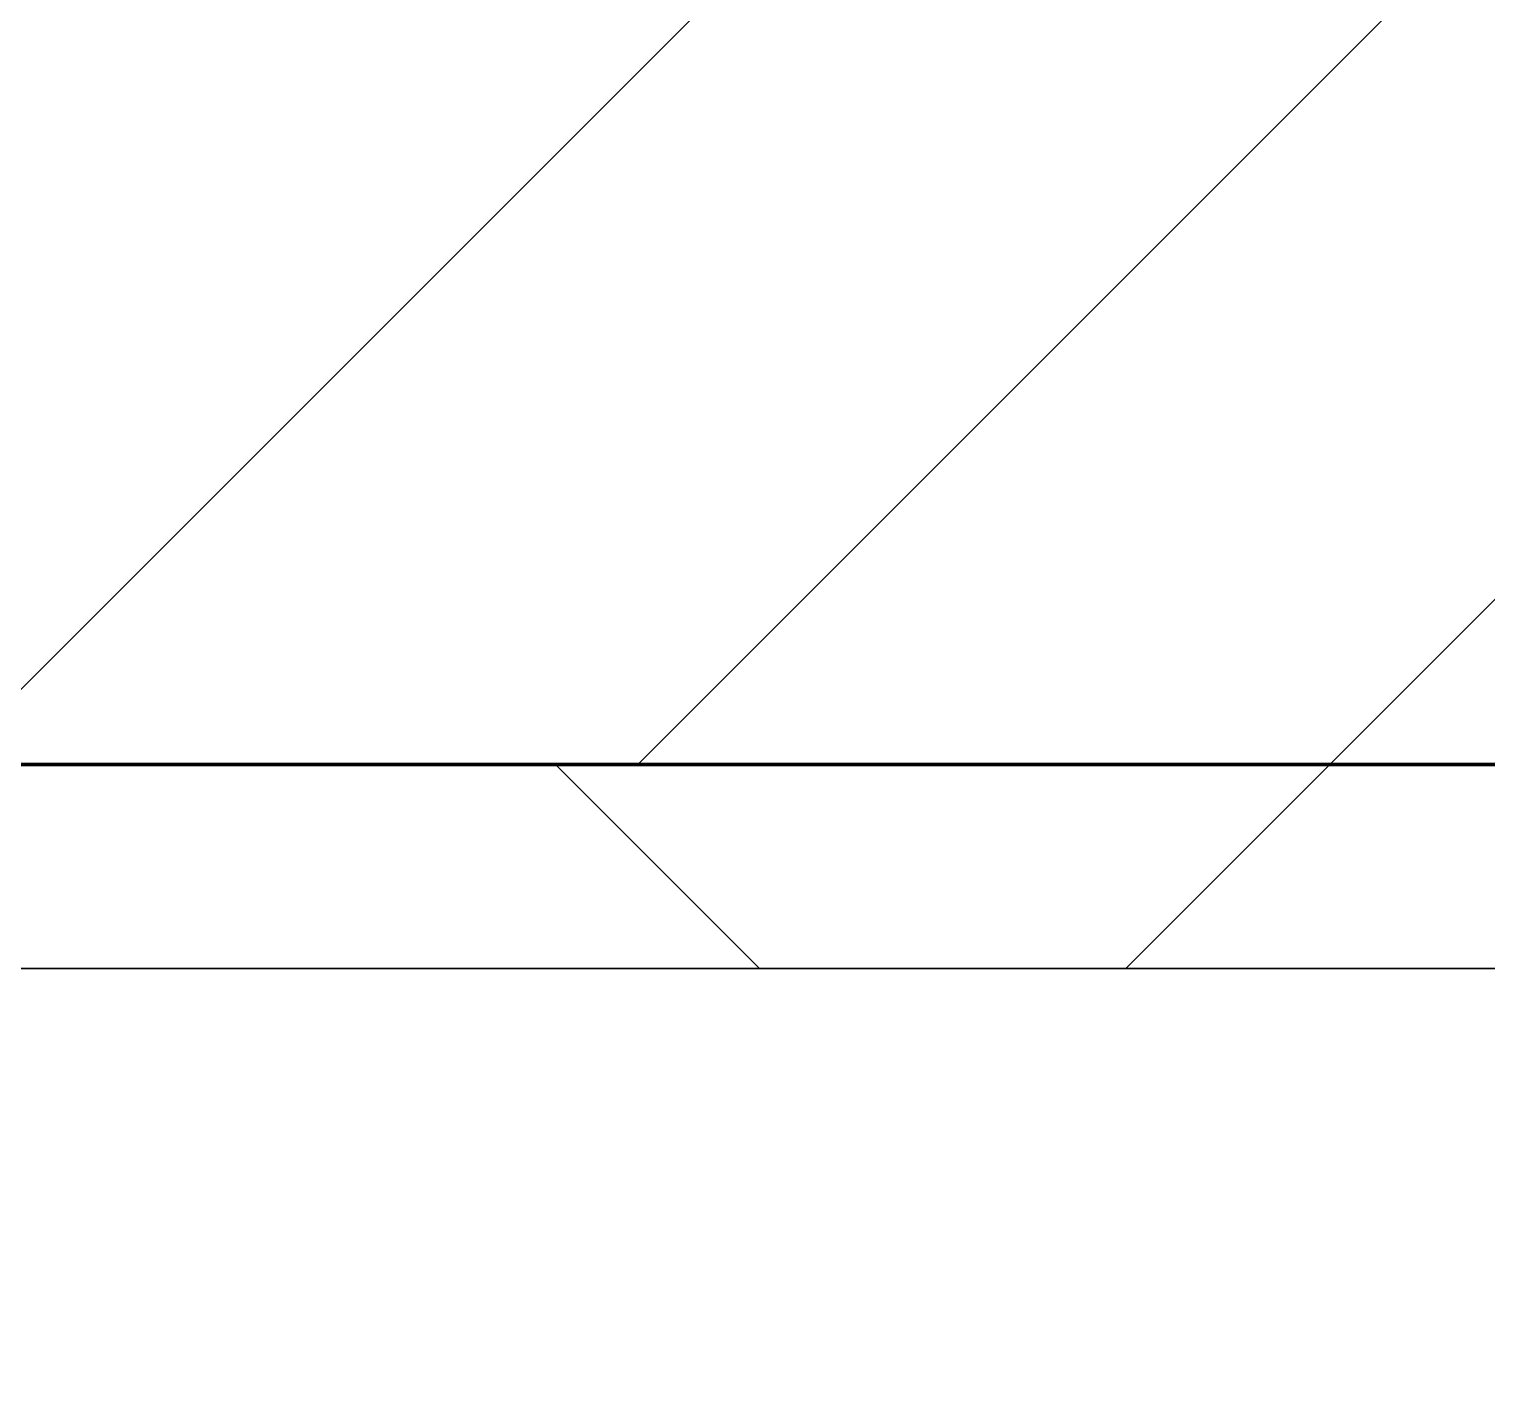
# Model space of a CAD drawing. Header units: millimetres. Extents: x -794868 to -715506, y -16735 to 22434.
# Drawn here: x -728897.4 to -728539.9, y 7792.6 to 8124.4 of the extents above; entities that cross this region are included whole.
import ezdxf
from ezdxf.xclip import XClip

# ---------------------------------------------------------------- set-up
doc = ezdxf.new("R2010")
doc.units = ezdxf.units.MM
doc.header["$XCLIPFRAME"] = 0
for name, color, linetype, lineweight in [('A-GLAZ-CURT', 2, 'Continuous', 9), ('A-WALL', 5, 'Continuous', 35), ('A-WALL-FNSH', 2, 'Continuous', 35), ('A-WALL-PATT', 1, 'Continuous', 35)]:
    doc.layers.add(name, color=color, linetype=linetype, lineweight=lineweight)
doc.layers.add('A11_ALU.SOLID SHEET', color=2, linetype='Continuous')

# ---------------------------------------------------------------- blocks, each defined once
blk = doc.blocks.new('PPLS-PP19_Custom Tile Pattern - Custom Tile Pattern-V46-4262-01 ENLARGED UPPER PLATFORM LEVEL - REFLECTED CEILING PLAN - SHEET 3')
at = {"layer": 'A-GLAZ-CURT'}
for p, q in [((-300, 0), (300, 0)), ((300, 0), (-300, 0)), ((195.99, 0), (213.31, 0)), ((213.31, 0), (195.99, 0)), ((230.06, 0), (300, 0)), ((-300, -50), (300, -50)), ((300, -50), (-300, -50))]:
    blk.add_line(p, q, dxfattribs=at)
for points, knots in [([(-105.37, 0), (-99.51, 0), (-84.23, 0), (-63.44, 0), (-54.4, 0), (-48.53, 0), (-30.79, 0), (-18.03, 0), (8.61, 0), (15.02, 0), (22.91, 0), (31, 0), (39.04, 0), (51.19, 0), (58.74, 0), (61.34, 0), (61.45, 0)], [-4857.373233, -4857.373233, -4857.373233, -4857.373233, -4542.524482, -4008.285538, -3689.699207, -3546.54457, -3315.260113, -2864.387349, -2439.246196, -2084.094819, -1956.422387, -1818.904206, -1645.594513, -1443.202566, -1228.752106, -1120.932285, -1120.932285, -1120.932285, -1120.932285]), ([(76.63, 0), (74.8, 0), (67.65, 0), (53.52, 0), (37, 0), (24.07, 0), (12.82, 0), (-2.9, 0), (-20.62, 0), (-32.81, 0), (-44.85, 0), (-51.43, 0), (-51.79, 0)], [-3095.572228, -3095.572228, -3095.572228, -3095.572228, -2950.589685, -2634.532728, -2313.748533, -2106.613311, -1925.670641, -1617.263037, -1290.787923, -1039.307308, -819.71621, -644.910881, -644.910881, -644.910881, -644.910881]), ([(-30.52, 0), (-27.11, 0), (-17.83, 0), (5.99, 0), (22.06, 0), (37.44, 0), (45.92, 0), (57.76, 0), (64.47, 0), (72.74, 0), (75.22, 0), (76.03, 0), (76.21, 0)], [-2323.618664, -2323.618664, -2323.618664, -2323.618664, -2142.497158, -1716.209403, -1206.526904, -1089.329421, -901.315459, -753.071572, -495.328968, -421.953223, -334.951786, -290.452333, -290.452333, -290.452333, -290.452333]), ([(-15.19, 0), (-13.07, 0), (7.48, 0), (42.82, 0), (74.82, 0), (93.37, 0), (97.61, 0)], [-461.142613, -461.142613, -461.142613, -461.142613, -429.606584, -390.253598, -346.313304, -333.215778, -333.215778, -333.215778, -333.215778]), ([(103.09, 0), (101.08, 0), (86.31, 0), (63.34, 0), (35.84, 0), (12, 0), (3.08, 0), (-1.67, 0), (-2.25, 0)], [-375.435014, -375.435014, -375.435014, -375.435014, -369.147452, -330.153101, -307.516438, -285.83788, -246.234814, -234.646884, -234.646884, -234.646884, -234.646884]), ([(98.12, 0), (97.2, 0), (91.37, 0), (85.59, 0), (74.4, 0), (62.26, 0), (51.85, 0), (43.81, 0), (29.53, 0), (20.67, 0), (18.85, 0), (18.16, 0)], [-7604.231586, -7604.231586, -7604.231586, -7604.231586, -7531.75727, -7135.649961, -6924.452779, -6738.82075, -6548.303034, -6314.283804, -6135.05769, -5972.647715, -5832.674503, -5832.674503, -5832.674503, -5832.674503]), ([(30.1, 0), (31.61, 0), (38.21, 0), (53.39, 0), (71.67, 0), (84.83, 0), (86.01, 0), (92.51, 0), (94.33, 0)], [-4879.274468, -4879.274468, -4879.274468, -4879.274468, -4705.298446, -4353.683244, -3960.84581, -3759.045785, -3336.541051, -2783.776468, -2783.776468, -2783.776468, -2783.776468]), ([(30.26, 0), (36.38, 0), (51.75, 0), (70.92, 0), (82.12, 0), (83.66, 0)], [-4892.832071, -4892.832071, -4892.832071, -4892.832071, -4573.028122, -4094.177415, -3869.465285, -3869.465285, -3869.465285, -3869.465285]), ([(70.61, 0), (66.16, 0), (55.8, 0), (41.56, 0), (34.48, 0), (30.82, 0)], [-4647.237329, -4647.237329, -4647.237329, -4647.237329, -4326.416877, -4098.545751, -3872.697774, -3872.697774, -3872.697774, -3872.697774]), ([(31.1, 0), (31.78, 0), (35.8, 0), (48.37, 0), (70.57, 0), (88.69, 0), (98.07, 0)], [-139.789633, -139.789633, -139.789633, -139.789633, -135.792042, -118.513713, -97.899267, -67.897822, -67.897822, -67.897822, -67.897822]), ([(136.44, 0), (121.66, 0), (86.93, 0), (51.16, 0), (31.18, 0)], [-106.750556, -106.750556, -106.750556, -106.750556, -59.610984, 0, 0, 0, 0]), ([(168.37, 0), (167.68, 0), (162.47, 0), (147.02, 0), (109.77, 0), (76.86, 0), (57.82, 0), (46.51, 0), (41.18, 0), (36.02, 0), (35.54, 0), (35.54, 0)], [-543.375029, -543.375029, -543.375029, -543.375029, -530.793311, -458.593899, -401.860199, -357.622665, -341.267687, -334.000314, -326.15566, -319.318397, -317.489778, -317.489778, -317.489778, -317.489778]), ([(36.29, 0), (37.77, 0), (48.82, 0), (64.79, 0), (95.91, 0), (124.45, 0), (132.42, 0), (134.6, 0)], [-314.598523, -314.598523, -314.598523, -314.598523, -305.899624, -287.17622, -249.500363, -194.761443, -152.241002, -152.241002, -152.241002, -152.241002]), ([(61.47, 0), (61.47, 0), (61.21, 0), (54.61, 0), (53.71, 0), (53.56, 0)], [-1113.311073, -1113.311073, -1113.311073, -1113.311073, -1096.402191, -891.204116, -747.28819, -747.28819, -747.28819, -747.28819]), ([(76.22, 0), (75.58, 0), (73.64, 0), (71.05, 0), (70.61, 0)], [-193.634889, -193.634889, -193.634889, -193.634889, -31.537676, 0, 0, 0, 0]), ([(94.4, 0), (94.4, 0), (94.64, 0), (99.11, 0), (108.97, 0), (120.79, 0), (139.94, 0), (163.31, 0), (185.23, 0), (193.62, 0), (194.69, 0), (194.79, 0)], [-2348.345796, -2348.345796, -2348.345796, -2348.345796, -2310.419338, -2233.599744, -2052.234781, -1843.028543, -1530.39897, -1095.004608, -529.74427, -295.064701, -265.121568, -265.121568, -265.121568, -265.121568]), ([(98.14, 0), (111.51, 0), (124.95, 0), (138.28, 0), (138.53, 0)], [-332.670942, -332.670942, -332.670942, -332.670942, -291.370682, -290.5735, -290.5735, -290.5735, -290.5735]), ([(98.14, 0), (99.41, 0), (108.23, 0), (116.36, 0), (128.63, 0), (128.95, 0)], [-67.828594, -67.828594, -67.828594, -67.828594, -63.759246, -39.050993, -35.895543, -35.895543, -35.895543, -35.895543]), ([(114.39, 0), (114.2, 0), (112.08, 0), (106.52, 0), (100.41, 0), (99.26, 0)], [-8148.58938, -8148.58938, -8148.58938, -8148.58938, -8105.191388, -7723.759874, -7633.94163, -7633.94163, -7633.94163, -7633.94163]), ([(129.02, 0), (129.02, 0), (124.41, 0), (122.35, 0), (114.96, 0), (108.04, 0), (103.09, 0)], [-35.386604, -35.386604, -35.386604, -35.386604, -31.430235, -22.807238, -15.488593, 0, 0, 0, 0]), ([(157.9, 0), (156.77, 0), (151.67, 0), (143.29, 0), (134.04, 0), (126.24, 0), (118.6, 0), (114.23, 0), (111.98, 0), (105.66, 0), (105.23, 0), (105.23, 0)], [-10292.955006, -10292.955006, -10292.955006, -10292.955006, -10098.273015, -9847.788484, -9677.714971, -9567.007022, -9453.21225, -9220.200448, -9012.77275, -8966.157302, -8929.495943, -8929.495943, -8929.495943, -8929.495943]), ([(105.26, 0), (105.52, 0), (111.01, 0), (112.65, 0), (113.59, 0)], [-8920.561005, -8920.561005, -8920.561005, -8920.561005, -8814.835624, -8577.462505, -8577.462505, -8577.462505, -8577.462505]), ([(128.58, 0), (128.8, 0), (130.16, 0), (139.26, 0), (152.67, 0), (161.24, 0), (162.19, 0), (162.75, 0)], [-633.326174, -633.326174, -633.326174, -633.326174, -627.736123, -618.981161, -602.094757, -592.980799, -581.414464, -581.414464, -581.414464, -581.414464]), ([(137.1, 0), (136, 0), (133.64, 0), (129.87, 0), (129.11, 0)], [-670.405967, -670.405967, -670.405967, -670.405967, -651.020627, -640.742133, -640.742133, -640.742133, -640.742133]), ([(193.8, 0), (193.33, 0), (190.11, 0), (183.13, 0), (171, 0), (161.95, 0), (161.28, 0), (158.35, 0), (157.85, 0), (157.77, 0)], [-11665.349007, -11665.349007, -11665.349007, -11665.349007, -11565.880756, -11105.624034, -10839.086983, -10768.332124, -10666.779182, -10580.760289, -10550.278881, -10550.278881, -10550.278881, -10550.278881]), ([(300, 0), (286.53, 0), (254.22, 0), (207.11, 0), (177.41, 0), (159.34, 0), (158.33, 0), (158.3, 0)], [-285.253232, -285.253232, -285.253232, -285.253232, -244.693688, -187.987675, -143.776725, -129.632772, -123.352749, -123.352749, -123.352749, -123.352749]), ([(159.07, 0), (159.13, 0), (160.84, 0), (165.21, 0), (174.15, 0), (185.98, 0), (208.82, 0), (219.42, 0), (230.06, 0)], [-115.643202, -115.643202, -115.643202, -115.643202, -114.681583, -87.660824, -65.295536, -41.623857, -24.459831, 0, 0, 0, 0]), ([(162.75, 0), (165.4, 0), (170.91, 0), (172.61, 0), (172.61, 0)], [-111.264224, -111.264224, -111.264224, -111.264224, -56.742688, -19.085662, -19.085662, -19.085662, -19.085662]), ([(247.1, 0), (246.76, 0), (245.04, 0), (238.34, 0), (226.56, 0), (221.1, 0), (200.27, 0), (182.99, 0), (174.27, 0), (169.67, 0), (168.99, 0)], [-9649.085549, -9649.085549, -9649.085549, -9649.085549, -9581.591397, -9406.094246, -9221.510254, -9016.44624, -8717.832359, -8253.978395, -8152.463617, -8069.855175, -8069.855175, -8069.855175, -8069.855175]), ([(215.22, 0), (214.62, 0), (210.55, 0), (203.98, 0), (187.54, 0), (175.3, 0), (169.49, 0)], [-203.825446, -203.825446, -203.825446, -203.825446, -198.527383, -184.406837, -162.427601, -142.916156, -142.916156, -142.916156, -142.916156]), ([(171.51, 0), (176.48, 0), (193.23, 0), (201.73, 0), (208.81, 0), (213.9, 0), (241.96, 0), (266.73, 0), (281.71, 0), (291.71, 0), (296.52, 0), (297.86, 0), (298.09, 0)], [-7971.819559, -7971.819559, -7971.819559, -7971.819559, -7784.112253, -7606.717214, -7289.299508, -7042.621073, -6582.165592, -6068.460911, -5766.029927, -5566.724884, -5280.360606, -5199.253518, -5199.253518, -5199.253518, -5199.253518]), ([(172.07, 0), (177.66, 0), (187.87, 0), (201.08, 0), (207.47, 0), (213.96, 0), (215.11, 0)], [-255.364076, -255.364076, -255.364076, -255.364076, -237.955587, -223.92608, -215.862851, -208.75215, -208.75215, -208.75215, -208.75215]), ([(233.43, 0), (231.06, 0), (224.58, 0), (219.94, 0), (219.02, 0)], [-11321.211827, -11321.211827, -11321.211827, -11321.211827, -11162.864862, -10856.732305, -10856.732305, -10856.732305, -10856.732305]), ([(219.9, 0), (220.86, 0), (227.84, 0), (242.06, 0), (246.54, 0), (246.96, 0)], [-10670.940496, -10670.940496, -10670.940496, -10670.940496, -10511.382485, -9925.173265, -9834.877357, -9834.877357, -9834.877357, -9834.877357]), ([(300, 0), (288.22, 0), (265.23, 0), (242.57, 0), (233.88, 0)], [-12528.858583, -12528.858583, -12528.858583, -12528.858583, -11905.454923, -11331.035833, -11331.035833, -11331.035833, -11331.035833]), ([(284.76, 0), (284.76, 0), (285.09, 0), (287.47, 0), (293.59, 0), (297.76, 0), (300, 0)], [-4110.630118, -4110.630118, -4110.630118, -4110.630118, -4053.389046, -3959.664717, -3862.421465, -3746.95702, -3746.95702, -3746.95702, -3746.95702]), ([(297.38, 0), (295.84, 0), (291.62, 0), (285.38, 0), (284.87, 0)], [-4803.172655, -4803.172655, -4803.172655, -4803.172655, -4358.271401, -4143.037883, -4143.037883, -4143.037883, -4143.037883])]:
    blk.add_open_spline(points, degree=3, knots=knots, dxfattribs=at)
for points in [[(80.35, 0), (79.57, 0), (78.27, 0), (76.63, 0)], [(84.06, 0), (83.48, 0), (82.41, 0), (81.72, 0)], [(168.74, 0), (168.74, 0), (169.81, 0), (171.51, 0)], [(195.11, 0), (194.91, 0), (194.44, 0), (193.8, 0)]]:
    blk.add_open_spline(points, degree=3, dxfattribs=at)
blk = doc.blocks.new('PPLS-PP19_Custom Tile Pattern - Custom Tile Pattern-V47-4262-01 ENLARGED UPPER PLATFORM LEVEL - REFLECTED CEILING PLAN - SHEET 3')
at = {"layer": 'A-GLAZ-CURT'}
for p, q in [((-300, 0), (300, 0)), ((300, 0), (-300, 0)), ((-293.07, 0), (-275.75, 0)), ((-275.75, 0), (-293.07, 0)), ((-222.32, 0), (-205, 0)), ((-205, 0), (-222.32, 0)), ((-300, -50), (300, -50)), ((300, -50), (-300, -50))]:
    blk.add_line(p, q, dxfattribs=at)
at = {"layer": 'A-GLAZ-CURT', "flags": 128}
for points in [[(-300, 0), (-291.56, 0), (-283.3, 0), (-275.2, 0), (-267.26, 0), (-259.45, 0), (-251.77, 0), (-244.2, 0), (-236.74, 0), (-230.35, 0)], [(-230.35, 0), (-236.97, 0), (-244.39, 0), (-251.96, 0), (-259.67, 0), (-267.51, 0), (-275.48, 0), (-283.55, 0), (-291.73, 0), (-300, 0)], [(-125.17, 0), (-128.55, 0), (-134.16, 0), (-140.03, 0), (-145.5, 0), (-150.63, 0), (-155.53, 0), (-160.27, 0), (-164.95, 0), (-169.65, 0), (-174.47, 0), (-179.49, 0), (-184.81, 0), (-190.44, 0), (-196.37, 0), (-202.58, 0), (-209.04, 0), (-215.73, 0), (-222.63, 0), (-229.72, 0)], [(-229.36, 0), (-222.06, 0), (-214.83, 0), (-207.71, 0), (-200.76, 0), (-194.02, 0), (-187.54, 0), (-181.38, 0), (-175.58, 0), (-170.25, 0), (-165.64, 0), (-162.42, 0)]]:
    blk.add_lwpolyline(points, dxfattribs=at)
at = {"layer": 'A-GLAZ-CURT'}
for points, knots in [([(-300, 0), (-284.65, 0), (-260.25, 0), (-238.55, 0), (-230.58, 0)], [-5323.127839, -5323.127839, -5323.127839, -5323.127839, -4502.809032, -3992.345879, -3992.345879, -3992.345879, -3992.345879]), ([(-230.35, 0), (-246.77, 0), (-269.21, 0), (-294.48, 0), (-300, 0)], [-14779.292978, -14779.292978, -14779.292978, -14779.292978, -13729.592194, -13439.944408, -13439.944408, -13439.944408, -13439.944408]), ([(-137.88, 0), (-140.56, 0), (-147.66, 0), (-147.69, 0), (-158.72, 0), (-174.02, 0), (-185.59, 0), (-209.77, 0), (-232.01, 0), (-255.22, 0), (-262.59, 0), (-264.9, 0), (-265.4, 0)], [-3187.727384, -3187.727384, -3187.727384, -3187.727384, -2919.378265, -2477.344047, -2237.412286, -2029.680487, -1755.085331, -1400.429864, -858.079193, -543.655514, -208.940337, 0, 0, 0, 0]), ([(-258.6, 0), (-257.91, 0), (-254.26, 0), (-244.34, 0), (-235.6, 0), (-231.44, 0)], [-5722.54675, -5722.54675, -5722.54675, -5722.54675, -5657.471696, -5413.335975, -5184.857794, -5184.857794, -5184.857794, -5184.857794]), ([(-162.55, 0), (-167.85, 0), (-179.14, 0), (-199.46, 0), (-216.65, 0), (-231.26, 0), (-233.46, 0), (-234, 0)], [-2048.735886, -2048.735886, -2048.735886, -2048.735886, -1763.376603, -1422.553702, -978.033455, -846.069444, -682.911962, -682.911962, -682.911962, -682.911962]), ([(-233.49, 0), (-233.44, 0), (-232.72, 0), (-231.94, 0), (-230.58, 0)], [-455.274641, -455.274641, -455.274641, -455.274641, -440.605512, -227.637321, -227.637321, -227.637321, -227.637321]), ([(-230.4, 0), (-229.75, 0), (-228, 0), (-225.3, 0), (-223.63, 0)], [-218.417309, -218.417309, -218.417309, -218.417309, -119.536984, 0, 0, 0, 0]), ([(-230.35, 0), (-210.28, 0), (-168.92, 0), (-129.95, 0), (-110.8, 0), (-99.5, 0), (-91.46, 0)], [-3987.444285, -3987.444285, -3987.444285, -3987.444285, -2700.551212, -1002.059161, -460.363443, 0, 0, 0, 0]), ([(-163.62, 0), (-179.19, 0), (-200.7, 0), (-224.33, 0), (-229.57, 0)], [-16345.600353, -16345.600353, -16345.600353, -16345.600353, -15131.813646, -14795.917182, -14795.917182, -14795.917182, -14795.917182]), ([(-229.35, 0), (-227.01, 0), (-221.39, 0), (-213.1, 0), (-200.2, 0), (-185.8, 0), (-173.72, 0), (-164.38, 0), (-163.35, 0)], [-5146.45144, -5146.45144, -5146.45144, -5146.45144, -5017.494783, -4832.723979, -4666.091899, -4349.945572, -4000.813434, -3955.854465, -3955.854465, -3955.854465, -3955.854465]), ([(-223.63, 0), (-219.39, 0), (-206.17, 0), (-188.58, 0), (-172.91, 0), (-165.54, 0), (-163.36, 0)], [-5463.295695, -5463.295695, -5463.295695, -5463.295695, -5161.076232, -4739.070012, -4465.409639, -4350.402127, -4350.402127, -4350.402127, -4350.402127])]:
    blk.add_open_spline(points, degree=3, knots=knots, dxfattribs=at)
blk = doc.blocks.new('*U685')
at = {"layer": 'A-GLAZ-CURT', "rotation": 180}
for name, p in [('PPLS-PP19_Custom Tile Pattern - Custom Tile Pattern-V47-4262-01 ENLARGED UPPER PLATFORM LEVEL - REFLECTED CEILING PLAN - SHEET 3', (15600, 4315)), ('PPLS-PP19_Custom Tile Pattern - Custom Tile Pattern-V46-4262-01 ENLARGED UPPER PLATFORM LEVEL - REFLECTED CEILING PLAN - SHEET 3', (16200, 4315))]:
    blk.add_blockref(name, p, dxfattribs=at)
blk = doc.blocks.new('*U2281')
blk.add_lwpolyline([(-1246.65, 550), (17930.33, 550), (17930.33, 4315), (-1246.65, 4315)], close=True)

msp = doc.modelspace()

# ---------------------------------------------------------------- block references
at = {"layer": 'A11_ALU.SOLID SHEET'}
ref = msp.add_blockref('*U2281', (-744682.37, 3579.02), dxfattribs=at)
XClip(ref).set_block_clipping_path([(-45801.3280238605, -9620.0077451947), (23704.0078937773, 10334.9999958097)])

# ---------------------------------------------------------------- next in the draw order: hatches: boundary and pattern name
at = {"layer": 'A-WALL-PATT', "lineweight": 9}
h = msp.add_hatch(dxfattribs=at)
h.set_pattern_fill('FP_2', color=256, style=0, pattern_type=2)
h.set_pattern_definition([(45, (0, 0), (-84.852814, 84.852814), [])])
h.paths.add_polyline_path([(-726702.04, 7944.02), (-726702.04, 8144.02), (-745928.95, 8144.02), (-745928.95, 7944.02), (-741941.23, 7944.02), (-741939.02, 7948.97), (-741927.94, 7944.02), (-737141.23, 7944.02), (-737139.02, 7948.97), (-737127.94, 7944.02), (-727494.49, 7944.02)])
h = msp.add_hatch(dxfattribs=at)
h.set_pattern_fill('FP_3', color=256, style=0, pattern_type=2)
h.set_pattern_definition([(45, (0, 0), (-212.13203, 212.13203), []), (135, (0, 0), (-212.13203, -212.13203), [])])
h.paths.add_polyline_path([(-726752.04, 7894.02), (-726702.04, 7894.02), (-726702.04, 7944.02), (-737127.94, 7944.02), (-737091.55, 7927.76), (-737089.44, 7931.09), (-737082.37, 7934.02), (-737075.3, 7931.09), (-737072.37, 7924.02), (-737072.37, 7919.2), (-737016.03, 7894.02), (-727494.49, 7894.02)])
h.paths.add_polyline_path([(-737675.94, 7894.02), (-737126.34, 7894.02), (-737157.37, 7907.88), (-737141.23, 7944.02), (-741927.94, 7944.02), (-741891.55, 7927.76), (-741889.44, 7931.09), (-741882.37, 7934.02), (-741875.3, 7931.09), (-741872.37, 7924.02), (-741872.37, 7919.2), (-741816.03, 7894.02), (-737811.69, 7894.02)])
h.paths.add_polyline_path([(-742087.9, 7894.02), (-741926.34, 7894.02), (-741957.37, 7907.88), (-741941.23, 7944.02), (-745928.95, 7944.02), (-745928.95, 7894.02), (-742155.77, 7894.02)])

# ---------------------------------------------------------------- next in the draw order: linework, layer by layer
at = {"layer": 'A-WALL', "color": 7, "lineweight": 70}
for p, q in [((-726702.04, 7944.02), (-735982.37, 7944.02)), ((-735982.37, 7944.02), (-726702.04, 7944.02))]:
    msp.add_line(p, q, dxfattribs=at)
at = {"layer": 'A-WALL-FNSH', "color": 250}
msp.add_line((-726752.04, 7894.02), (-735982.37, 7894.02), dxfattribs=at)

# ---------------------------------------------------------------- next in the draw order: block references
msp.add_blockref('*U685', (-744682.37, 3579.02))

doc.saveas('drawing.dxf')
